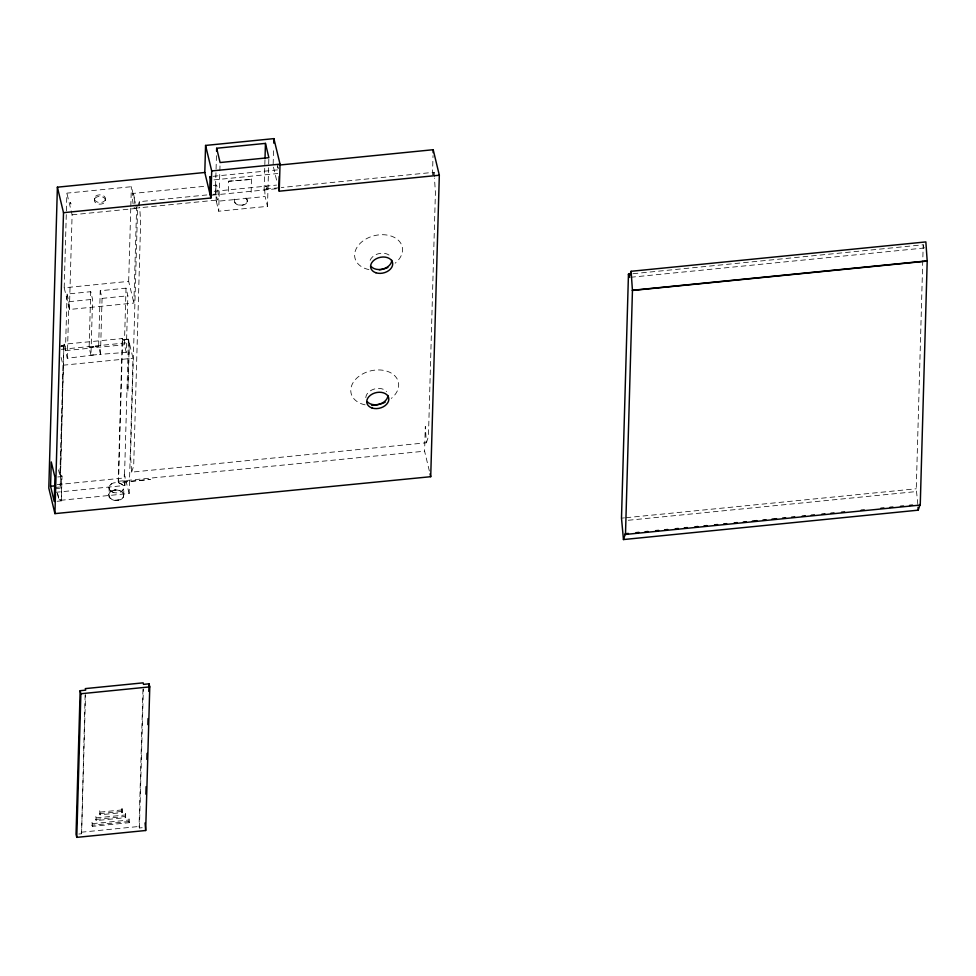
<?xml version="1.0" encoding="UTF-8"?>
<svg xmlns="http://www.w3.org/2000/svg" width="976" height="976" viewBox="0 0 976 976"><rect width="100%" height="100%" fill="white"/><g stroke="black" fill="none" stroke-linecap="round" stroke-linejoin="round"><path stroke-width="0.73" stroke-dasharray="4.88 3.66" d="M94.343 198.25L94.66 201.629A5.6 3.867 1.6 0 0 100.784 204.118A5.6 3.867 1.6 0 0 105.469 200.556L105.493 199.165A5.6 3.867 1.6 0 0 97.6 195.151A5.6 3.867 1.6 0 0 96.661 201.8A5.6 3.867 1.6 0 0 105.493 199.165M122.037 808.531L122.159 812.605L100.04 814.801L99.625 813.63M125.575 813.581L125.684 817.644L96.209 820.584L95.782 819.413M91.951 825.184L92.366 826.355L129.21 822.683L129.1 818.62M64.196 287.798L66.893 193.138L131.37 186.709L133.639 196.115A5.6 0.744 84.3 0 1 134.017 197.701L136.579 208.388L133.883 303.048L69.406 309.477L64.196 287.798L128.673 281.369L133.883 303.048M122.512 339.965L128.039 339.404L122.5 340.099L122.146 338.428L122.598 339.685L128.417 339.111L133.004 358.241L129.149 493.478L59.146 500.456L57.486 492.77M57.072 501.298L61.317 500.871L62.013 476.532L61.708 475.263L59.865 475.446L63.001 365.219L60.89 356.386M54.632 488.842L60.158 488.281L63.928 344.235L122.134 338.574M60.158 488.281L63.928 344.235M64.294 344.333L64.66 345.87L60.512 346.285M64.66 345.87L59.133 346.273M61.317 500.871L61.708 475.263M93.611 354.971L67.295 358.265L65.453 350.616L67.076 294.044L90.719 291.69L92.561 299.339L90.963 355.227L100.467 354.288L102.065 298.388L100.235 290.738L126.026 288.164L127.856 295.813L126.246 352.385L99.381 354.398M67.295 358.265L68.906 301.694L67.076 294.044M69.406 309.477L72.102 214.818L66.893 193.138M90.963 355.227L89.133 347.578L90.719 291.69M78.812 834.029L81.569 833.76L85.132 694.656M81.569 833.76L85.534 694.668M100.467 354.288L98.637 346.639L100.235 290.738M92.366 826.355L92.025 822.317M96.209 820.584L95.868 816.534M108.8 494.503A7.466 5.148 1.8 0 1 119.45 490.538A7.466 5.148 1.8 0 1 121.463 498.895A7.466 5.148 1.8 0 1 109.434 497.138L109.007 487.207L109.044 488.488M100.04 814.801L99.711 810.763M129.149 493.478L124.294 474.373L124.062 481.973L150.426 479.387L118.523 482.559L118.218 481.29L122.293 338.416M118.523 482.559L122.598 339.685M126.246 352.385L124.403 344.735L126.026 288.164M128.673 281.369L130.772 207.742M130.821 206.241L131.37 186.709M123.671 495.747L123.879 488.427L121.207 491.819M124.562 474.348L128.417 339.111M129.235 343.43L127.856 391.608L129.381 343.418L128.393 339.941M122.159 812.605L121.951 808.738M125.684 817.644L125.477 813.777M129.21 822.683L129.015 818.815M142.179 827.721L139.422 827.99L139.056 826.465L142.972 688.885M139.422 827.99L143.387 688.91M216.452 155.684L215.306 195.834L215.867 194.053L212.866 194.346M268.827 159.198L267.485 206.363L218.697 211.219L220.051 164.053M228.591 181.231L251.527 179.389L228.591 181.231L228.323 194.529M251.43 178.95L251.161 192.26M264.972 159.747L264.081 190.967L264.655 189.185L279.783 187.673M273.158 164.175L273.634 147.644M429.367 471.03L424.597 451.193L425.304 426.451L426.378 442.762L131.626 472.152L130.552 455.829L137.64 207.022L139.336 201.678L206.863 194.944M432.49 174.704L433.027 155.599M917.83 504.421L916.257 488.769L923.211 244.781L632.985 273.719M55.473 492.331L124.891 485.462L125.135 477.862L124.294 474.373M247.257 201.678L247.282 200.141M119.06 483.035L122.232 484.56M234.508 199.58L246.147 198.421A6.539 4.502 1.6 0 1 241.865 205.387A6.539 4.502 1.6 0 1 234.508 199.58L216.343 201.385L215.867 194.053M128.942 821.536L92.086 825.196M433.246 174.972L434.1 172.288L281.295 187.526M630.679 277.269L923.918 248.038L924.699 245.586M131.626 472.152L133.688 465.955L140.642 221.955L139.714 207.473M426.378 442.762L428.44 436.565L435.406 192.577L434.466 178.083M109.446 485.902L111.691 483.767M213.122 176.314L278.465 169.8M213.976 179.889L277.843 173.521M133.114 204.021A7.466 0.988 84.3 0 1 132.98 193.443L205.753 186.184M213.341 185.44L216.367 185.135M214.171 191.32L276.55 185.098M212.06 195.188L277.404 188.673M134.554 208.254L217.88 199.982M72.102 214.818L136.579 208.388M246.147 198.421L265.118 196.53L267.485 206.363M68.906 301.694L92.561 299.339M102.065 298.388L127.856 295.813M61.317 345.797L64.233 345.504M61.366 349.335L128.771 342.613L128.039 339.404M89.133 347.578L98.637 346.639M65.453 350.616L88.462 348.322L93.903 346.529L92.354 347.053L100.821 347.09L124.403 344.735M63.001 365.219L133.004 358.241M57.767 476.959L62.013 476.532M57.194 484.645L125.135 477.862M54.327 487.561L59.853 487.012M118.218 481.29L424.597 451.193M59.17 499.785L61.012 499.602M621.492 518.158L624.518 517.853M626.031 517.707L916.257 488.769M628.263 520.269L916.976 491.501M100.125 812.105L122.232 809.897M99.772 813.642L121.963 811.41M96.282 817.876L125.758 814.936M95.929 819.425L125.489 816.448M92.452 823.659L129.296 819.974M81.203 832.223L139.056 826.465M97.551 346.736L95.319 346.395L98.625 346.992M113.814 492.612L110.654 490.952M277.379 165.261L278.05 168.031M923.211 244.781L923.918 248.038M277.648 166.396L278.197 168.665M273.463 167.091L276.855 181.268M216.343 201.385L218.697 211.219M124.062 481.973L124.891 485.462M58.511 469.834L59.865 475.446M57.377 493.1L59.146 500.456M434.1 172.288L434.381 176.644M264.655 189.185L265.118 196.53M139.336 201.678L139.617 206.021M105.469 200.556L105.091 198.958A5.6 3.867 1.6 0 0 98.954 196.469A5.6 3.867 1.6 0 0 94.269 200.031M134.761 207.79A7.466 0.988 84.3 0 1 134.017 207.79M132.98 193.443A7.466 0.988 84.3 0 1 134.92 204.021M246.013 198.006A6.539 4.502 1.6 0 1 241.877 205.106A6.539 4.502 1.6 0 1 234.594 199.153M365.817 397.696A11.212 7.979 -13.5 0 1 374.235 389.046A11.212 7.979 -13.5 0 1 386.557 391.583M365.097 404.833A24.278 17.287 -13.5 0 1 354.239 380.945A24.278 17.287 -13.5 0 1 389.705 372.271A24.278 17.287 -13.5 0 1 391.303 398.415M370.111 260.324A11.212 7.979 -13.5 0 1 379.518 253.467A11.212 7.979 -13.5 0 1 390.412 256.346M368.952 269.596A24.278 17.287 -13.5 0 1 358.094 245.708A24.278 17.287 -13.5 0 1 393.56 237.034A24.278 17.287 -13.5 0 1 395.17 263.178M266.228 189.088L267.095 187.575L265.765 185.733L266.228 189.088M118.596 500.078L116.29 500.31L118.596 500.078M115.009 490.025L113.875 490.22L116.168 490.001L115.009 490.025M123.671 494.503L123.318 493.636L123.696 495.235L123.671 494.503M70.882 203.996L70.492 202.41A5.6 0.744 84.3 0 1 70.882 203.996M215.842 188.417A7.466 0.988 84.3 0 0 217.733 199.982A7.466 0.988 84.3 0 0 217.66 189.295A7.466 0.988 84.3 0 0 215.842 188.417M111.776 499.48A7.662 5.283 1.8 0 0 123.854 495.893A7.662 5.283 1.8 0 0 113.057 490.403A7.662 5.283 1.8 0 0 111.776 499.48M112.081 491.892A7.491 5.173 1.6 0 0 123.903 488.366A7.491 5.173 1.6 0 0 113.338 482.998A7.491 5.173 1.6 0 0 112.081 491.892"/><path stroke-width="1.46" d="M57.389 187.185L63.501 212.683L210.926 197.994L204.801 172.484L57.389 187.185L48.8 488.11L54.924 513.62L430.721 476.703L439.322 175.229L433.198 149.718L279.16 165.078M50.569 486.28L51.264 461.929L54.937 477.24L54.241 501.579L50.569 486.28L54.485 485.889M54.924 513.62L63.501 212.683M80.142 690.691L76.043 834.309L76.775 837.371L145.68 830.503L149.779 686.884L149.035 683.822L143.509 684.371L143.143 682.846L85.302 688.605L85.668 690.142L80.142 690.691L80.874 693.753L76.775 837.371M145.07 822.902L145.68 830.503M145.888 794.183L146.107 786.619M146.888 759.413L147.059 753.362M147.876 724.643L148.047 718.592M148.828 691.374L149.035 683.822M204.801 172.484L205.57 145.436L273.89 138.629L280.039 164.139L279.246 191.186L439.322 175.229M210.926 197.994L211.694 170.946L205.57 145.436M216.574 151.219L216.66 148.254L265.448 143.387L268.876 157.673L220.088 162.541L216.66 148.254M265.021 158.258L265.448 143.387M273.756 143.143L273.89 138.629M278.892 188.527L279.234 176.4M433.112 152.659L433.198 149.718M631.472 273.866L628.459 274.171L621.492 518.158L623.457 539.557L918.209 510.167L920.136 504.36L920.246 505.068L625.482 534.445L625.384 533.738L628.41 533.433M625.482 534.445L632.448 290.458L631.106 271.291L925.858 241.914L927.2 261.08L920.246 505.068M631.106 271.291L629.166 277.428L628.459 274.171M623.457 539.557L625.384 533.738M211.694 170.946L280.039 164.139M632.326 290.287L927.09 260.897M632.448 290.458L927.2 261.08M635.962 532.689L638.987 532.384M645.038 531.786L648.064 531.481M655.616 530.724L658.641 530.419M664.68 529.822L667.706 529.517M675.27 528.772L678.296 528.467M684.335 527.87L687.36 527.565M694.912 526.808L697.938 526.503M703.989 525.905L707.014 525.6M714.566 524.844L717.592 524.551M723.643 523.941L726.656 523.648M734.22 522.892L737.246 522.587M743.285 521.989L746.311 521.684M752.362 521.086L756.888 520.635M762.939 520.025L765.965 519.732M772.004 519.122L776.542 518.671M782.593 518.073L785.607 517.768M791.658 517.17L794.684 516.865M802.235 516.109L805.261 515.804M811.312 515.206L814.326 514.901M821.89 514.157L824.915 513.852M830.954 513.242L833.98 512.949M841.544 512.193L844.557 511.888M861.186 510.228L864.211 509.936M880.84 508.276L883.866 507.971M889.905 507.374L892.93 507.069M900.494 506.312L903.52 506.019M909.559 505.409L912.584 505.117M80.874 693.753L149.779 686.884M430.038 473.872L430.721 476.703M278.563 188.344L279.246 191.186M918.026 507.3L918.209 510.167M387.923 395.5A11.212 7.979 -13.5 0 1 379.505 404.149A11.212 7.979 -13.5 0 1 367.183 401.612M385.154 402.246A24.278 17.287 -13.5 0 1 371.734 405.406M391.779 260.263A11.212 7.979 -13.5 0 1 383.361 268.912A11.212 7.979 -13.5 0 1 371.039 266.375M387.875 267.522A24.278 17.287 -13.5 0 1 379.335 269.864M210.145 176.619L209.718 191.76L210.572 195.334L210.999 180.182L210.145 176.619M375.919 272.768A11.212 7.979 -13.5 0 0 392.706 264.081A11.212 7.979 -13.5 0 0 376.321 258.713A11.212 7.979 -13.5 0 0 375.919 272.768M372.063 408.005A11.212 7.979 -13.5 0 0 388.838 399.318A11.212 7.979 -13.5 0 0 372.466 393.95A11.212 7.979 -13.5 0 0 372.063 408.005"/></g></svg>
